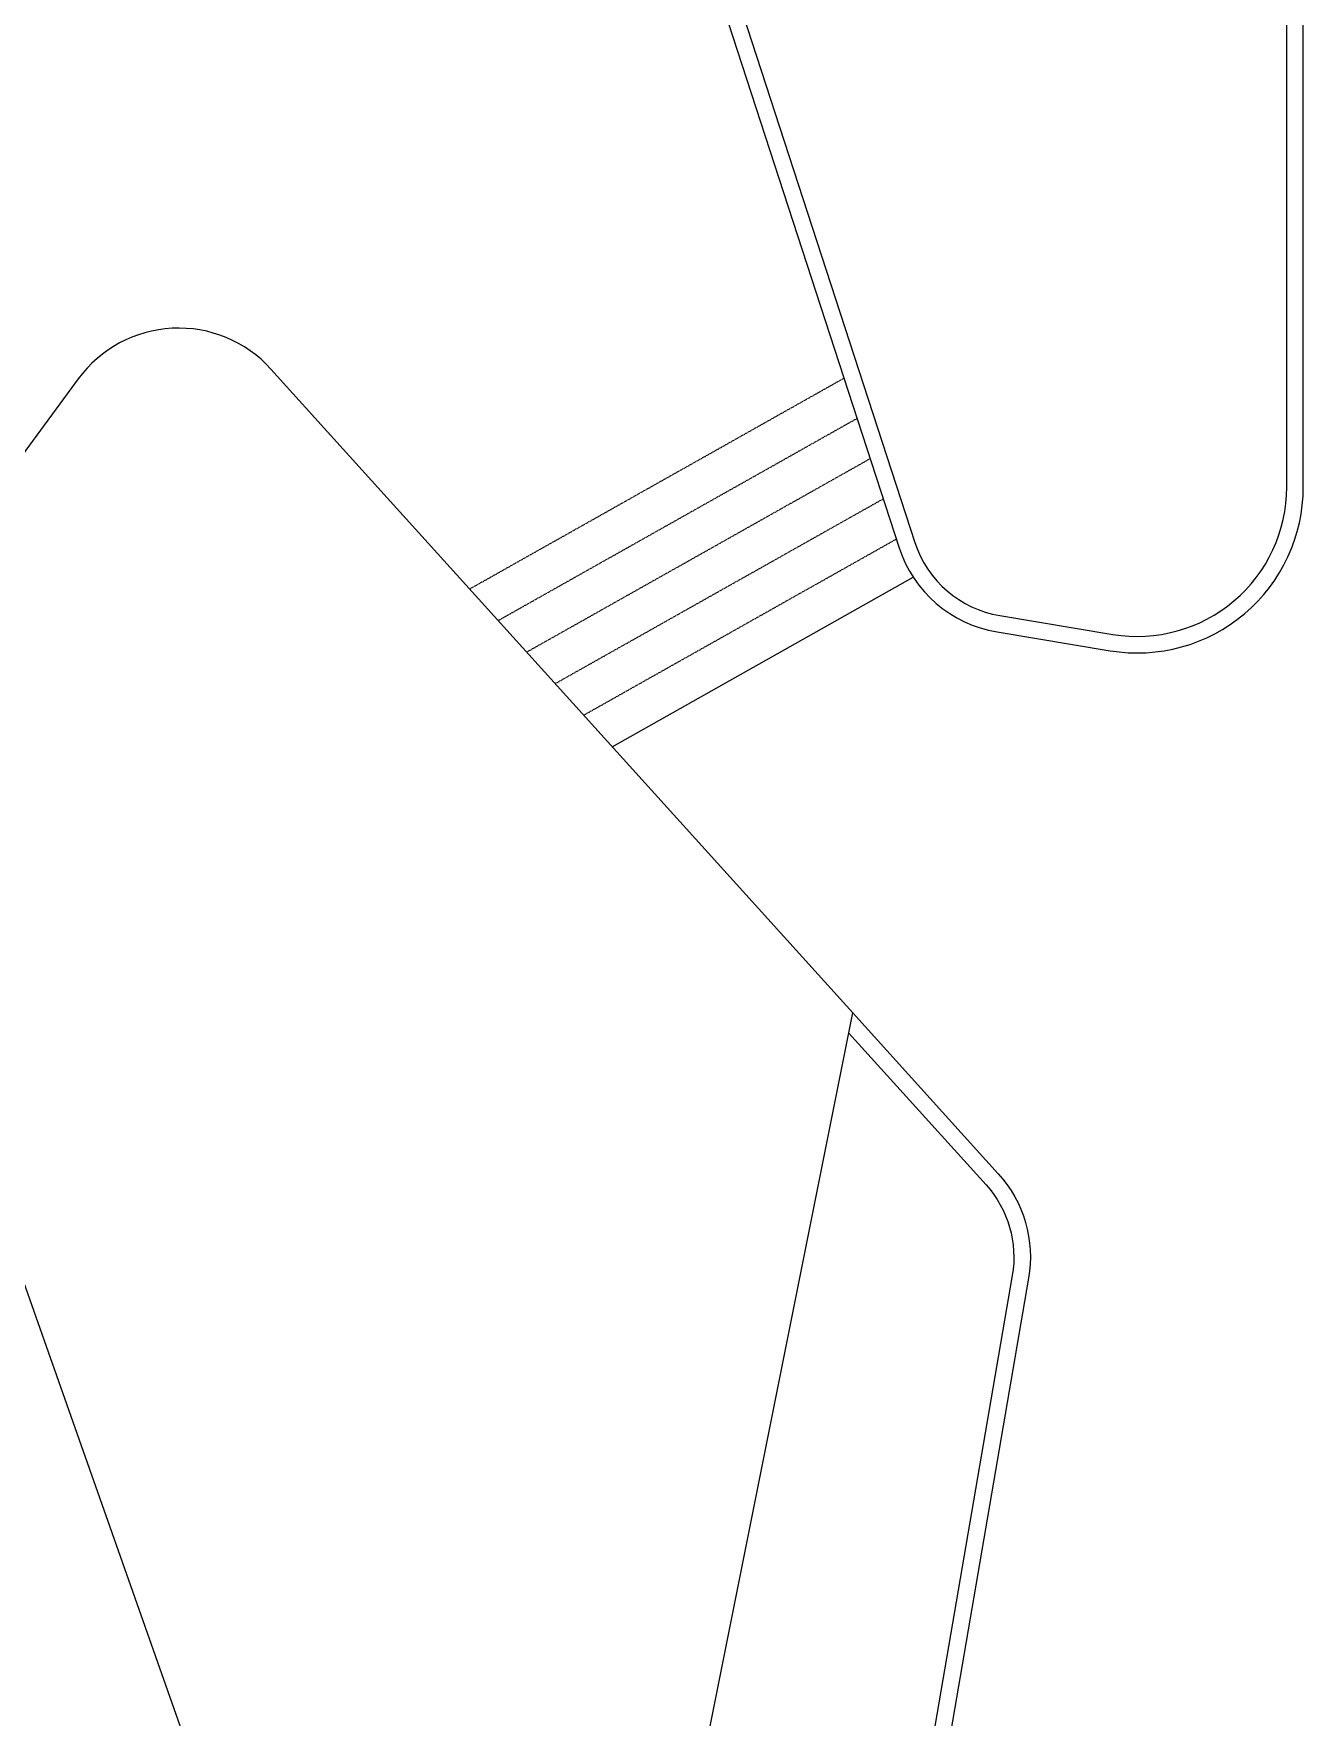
# Model space of a CAD drawing. Header units: millimetres. Extents: x 379264 to 1158416, y -283062 to 356890.
# Drawn here: x 684646.6 to 684952.6, y -27648.9 to -27243 of the extents above; entities that cross this region are included whole.
import ezdxf

# ---------------------------------------------------------------- set-up
doc = ezdxf.new("R2010")
doc.units = ezdxf.units.MM
doc.linetypes.add('keyplan TANG 1$0$Can Ho Tang 3$0$Unit OTEL Type3c$0$Hidden10.5', pattern=[1.5, 1, -0.5])
doc.layers.add('11PM. DIM', color=2, linetype='Continuous')
doc.layers.add('BLOCK A - CHI TIET THANG 1$0$DnW', color=20, linetype='Continuous')
doc.layers.add('keyplan TANG 1$0$Hatch vat lieu', color=250, linetype='Continuous', lineweight=5)
doc.layers.add('keyplan TANG 1$0$Net Thay khac', color=250, linetype='Continuous', lineweight=15)

# ---------------------------------------------------------------- blocks, each defined once
blk = doc.blocks.new('keyplan TANG 1')
at = {"layer": 'keyplan TANG 1$0$Hatch vat lieu'}
blk.add_lwpolyline([(68992.2, 83285), (70355, 83058.6, 0.4633024), (72450, 84834.3), (72450, 104153.3, 0.3047), (71330.6, 105819.7), (64170.2, 108744.1, 0.3210929), (63264, 108528.5), (61216.3, 106173.7, 0.2634382), (61059.2, 105401.2), (67969.1, 84165.2, 0.2798746)], format="xyb", close=True, dxfattribs=at)
blk.add_lwpolyline([(67173, 78251.1), (68826, 76421.8, -0.2301635), (69142.7, 75330.2), (66837.9, 61909.4, -0.5537451), (64799.1, 61073), (61966.1, 63104.7, -0.1536645), (61497.5, 63729.1), (60591.7, 66300)], format="xyb", dxfattribs=at)
at = {"layer": 'keyplan TANG 1$0$Net Thay khac'}
blk.add_lwpolyline([(67778.9, 84103.3, 0.2798746), (68959.4, 83087.7), (70322.2, 82861.3, 0.4633024), (72650, 84834.3), (72650, 104153.3, 0.3047), (71406.2, 106004.8), (64245.8, 108929.3, 0.3210929), (63113.1, 108659.7), (61065.4, 106304.9, 0.2634382), (60869, 105339.3)], format="xyb", close=True, dxfattribs=at)
for points in [[(67221.9, 78495.3), (60208.9, 86256.1, 0.4747797), (57887.2, 86138.6), (55316.6, 82640.1, 0.2480241), (55110.6, 81253.5), (60379.6, 66300), (63552.2, 66300, 0.3574882), (65023, 67505.7), (67221.9, 78495.3)], [(67221.9, 78495.3), (68974.4, 76555.9, -0.2301635), (69339.8, 75296.3), (67035, 61875.6, -0.5537451), (64682.5, 60910.5), (61849.5, 62942.2, -0.1536645), (61308.9, 63662.6), (60379.6, 66300)]]:
    blk.add_lwpolyline(points, format="xyb", dxfattribs=at)
at = {"layer": 'keyplan TANG 1$0$Net Thay khac', "color": 251, "linetype": 'keyplan TANG 1$0$Can Ho Tang 3$0$Unit OTEL Type3c$0$Hidden10.5'}
for points in [[(62603.9, 83605.8), (67113.9, 86147)], [(62947.5, 83225.5), (67271.7, 85662)], [(63291.1, 82845.2), (67429.5, 85177)], [(63634.8, 82464.9), (67587.3, 84692)], [(63978.4, 82084.6), (67745.1, 84207)]]:
    blk.add_lwpolyline(points, dxfattribs=at)
at = {"layer": 'keyplan TANG 1$0$Net Thay khac'}
blk.add_lwpolyline([(64322.1, 81704.3), (67948.9, 83747.9)], dxfattribs=at)
blk = doc.blocks.new('A$C0EEF145F')
at = {"layer": 'BLOCK A - CHI TIET THANG 1$0$DnW', "xscale": 0.02, "yscale": 0.02, "zscale": 0.02}
blk.add_blockref('keyplan TANG 1', (-2616.74, 442.68), dxfattribs=at)

msp = doc.modelspace()

# ---------------------------------------------------------------- block references
at = {"layer": '11PM. DIM'}
msp.add_blockref('A$C0EEF145F', (686116.33, -29491.67), dxfattribs=at)

doc.saveas('drawing.dxf')
